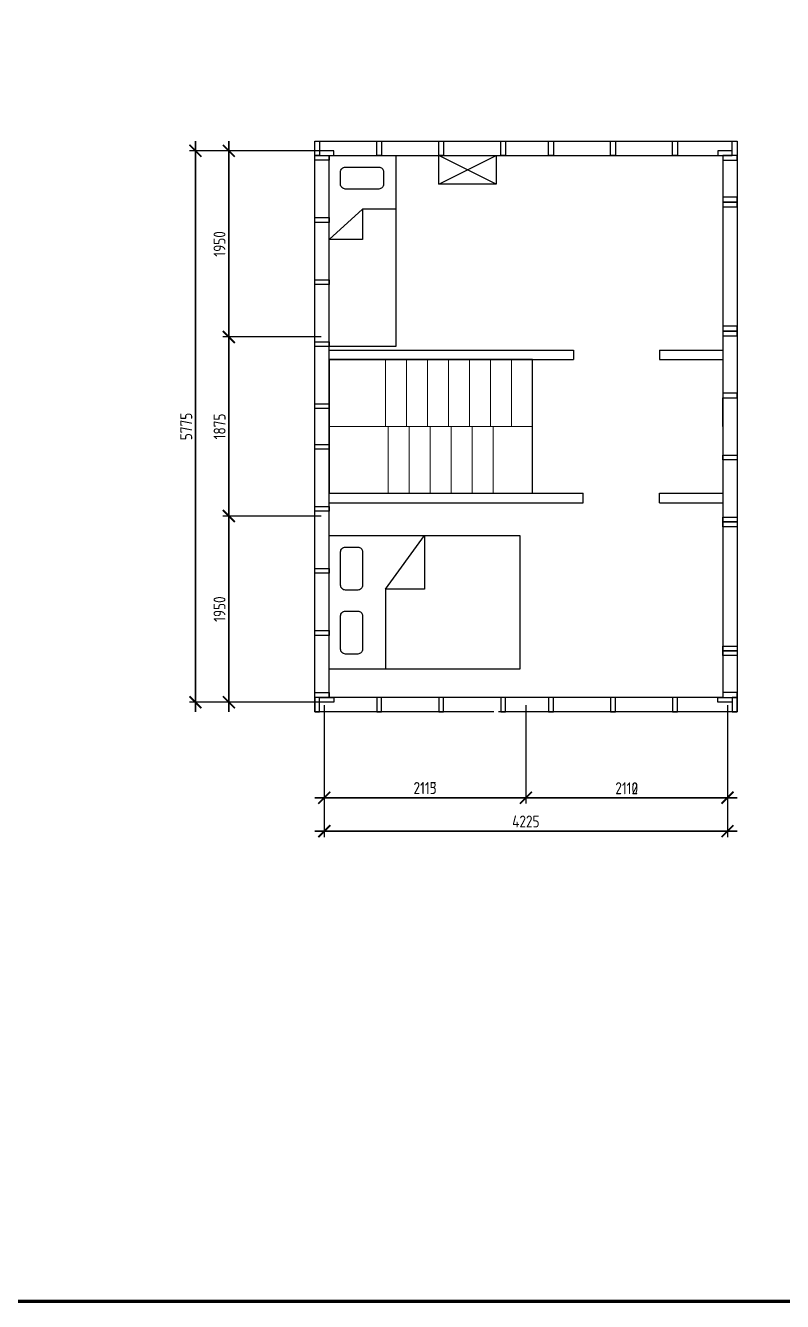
# Model space of a CAD drawing. Header units: millimetres. Extents: x 743280 to 1140305, y -337608 to -106611.
# Drawn here: x 961978 to 969910, y -291885 to -278522 of the extents above; entities that cross this region are included whole.
import ezdxf

# ---------------------------------------------------------------- set-up
doc = ezdxf.new("R2010")
doc.units = ezdxf.units.MM
doc.header["$PDMODE"] = 35
doc.layers.get('Defpoints').update_dxf_attribs({"color": 9})
doc.layers.add('SANTEH', color=7, linetype='Continuous')
for name, color, linetype, lineweight in [('ОСНОВНЫЕ', 7, 'Continuous', 30), ('РАЗМЕРЫ', 42, 'Continuous', 13), ('Сварка', 102, 'Continuous', 13), ('ТОНКИЕ', 250, 'Continuous', 13)]:
    doc.layers.add(name, color=color, linetype=linetype, lineweight=lineweight)
doc.styles.add('GOST 2.304', font='CS_Gost2304.shx')
doc.dimstyles.new('СПДС', dxfattribs={"dimtxt": 2.5, "dimasz": 2.5, "dimexe": 1.25, "dimexo": 0.625, "dimtad": 1, "dimdec": 0, "dimtxsty": 'GOST 2.304', "dimblk": 'ARCHTICK', "dimblk1": 'ARCHTICK', "dimblk2": 'ARCHTICK', "dimcen": 2.5, "dimdle": 2, "dimadec": 0, "dimazin": 2, "dimtfac": 0.75, "dimtdec": 4, "dimtmove": 1, "dimatfit": 3, "dimfxl": 1, "dimtolj": 1, "dimarcsym": 1})

# ---------------------------------------------------------------- blocks, each defined once
blk = doc.blocks.new('1сп')
at = {"layer": 'SANTEH', "ltscale": 100}
for p, q in [((958456, -240911), (958456, -241261)), ((958456, -241261), (958776, -241611)), ((958456, -241261), (958776, -241261)), ((958776, -241261), (958776, -241611))]:
    blk.add_line(p, q, dxfattribs=at)
blk.add_lwpolyline([(959304, -240911), (959896, -240911), (959896, -241611), (957896, -241611), (957896, -240911), (959304, -240911)], dxfattribs=at)
blk.add_lwpolyline([(958066, -241041), (958196, -241041, -0.414214), (958246, -241091), (958246, -241441, -0.414214), (958196, -241491), (958066, -241491, -0.414214), (958016, -241441), (958016, -241091, -0.414214)], format="xyb", close=True, dxfattribs=at)
blk = doc.blocks.new('2сп')
at = {"layer": 'SANTEH', "ltscale": 100}
for p, q in [((958486, -244659), (958896, -244099)), ((958896, -244099), (958896, -244659)), ((958486, -244659), (958486, -245499)), ((958896, -244659), (958486, -244659))]:
    blk.add_line(p, q, dxfattribs=at)
blk.add_lwpolyline([(957896, -244099), (959896, -244099), (959896, -245499), (957896, -245499)], close=True, dxfattribs=at)
for points in [[(958066, -244219), (958196, -244219, -0.414214), (958246, -244269), (958246, -244619, -0.414214), (958196, -244669), (958066, -244669, -0.414214), (958016, -244619), (958016, -244269, -0.414214)], [(958066, -244889), (958196, -244889, -0.414214), (958246, -244939), (958246, -245289, -0.414214), (958196, -245339), (958066, -245339, -0.414214), (958016, -245289), (958016, -244939, -0.414214)]]:
    blk.add_lwpolyline(points, format="xyb", close=True, dxfattribs=at)
blk = doc.blocks.new('комод')
for p, q in [((959046, -240549), (959646, -240249)), ((959646, -240549), (959046, -240249))]:
    blk.add_line(p, q)
blk.add_lwpolyline([(959046, -240249), (959646, -240249), (959646, -240549), (959046, -240549)], close=True)
blk = doc.blocks.new('_ArchTick')
at = {"color": 0, "linetype": 'ByBlock', "const_width": 0.15}
blk.add_lwpolyline([(-0.5, -0.5), (0.5, 0.5)], dxfattribs=at)
blk = doc.blocks.new('*D328')
at = {"layer": 'Defpoints', "color": 0, "transparency": 16777216}
for p in [(965109, -279834), (963759, -285609), (965109, -285609)]:
    blk.add_point(p, dxfattribs=at)
at = {"layer": 'РАЗМЕРЫ', "color": 0, "lineweight": -2, "transparency": 16777216}
for p, q in [((963759, -279734), (963759, -285709)), ((965077, -279834), (963696, -279834)), ((965077, -285609), (963696, -285609))]:
    blk.add_line(p, q, dxfattribs=at)
at = {"layer": 'РАЗМЕРЫ', "color": 0, "lineweight": -2, "transparency": 16777216, "xscale": 125, "yscale": 125, "zscale": 125}
for p, rotation in [((963759, -279834), 90), ((963759, -285609), 270)]:
    blk.add_blockref('_ArchTick', p, dxfattribs=dict(at, rotation=rotation))
at = {"layer": 'РАЗМЕРЫ', "color": 0, "transparency": 16777216, "insert": (963662, -282721), "char_height": 125, "attachment_point": 5, "rotation": 90, "style": 'GOST 2.304'}
blk.add_mtext('\\A1;5775', dxfattribs=at)
blk = doc.blocks.new('*D329')
at = {"layer": 'Defpoints', "color": 0, "transparency": 16777216}
for p in [(965109, -283659), (964109, -285609), (965109, -285609)]:
    blk.add_point(p, dxfattribs=at)
at = {"layer": 'РАЗМЕРЫ', "color": 0, "lineweight": -2, "transparency": 16777216}
for p, q in [((964109, -283559), (964109, -285709)), ((965077, -283659), (964046, -283659)), ((965077, -285609), (964046, -285609))]:
    blk.add_line(p, q, dxfattribs=at)
at = {"layer": 'РАЗМЕРЫ', "color": 0, "lineweight": -2, "transparency": 16777216, "xscale": 125, "yscale": 125, "zscale": 125}
for p, rotation in [((964109, -283659), 90), ((964109, -285609), 270)]:
    blk.add_blockref('_ArchTick', p, dxfattribs=dict(at, rotation=rotation))
at = {"layer": 'РАЗМЕРЫ', "color": 0, "transparency": 16777216, "insert": (964011, -284634), "char_height": 125, "attachment_point": 5, "rotation": 90, "style": 'GOST 2.304'}
blk.add_mtext('\\A1;1950', dxfattribs=at)
blk = doc.blocks.new('*D330')
at = {"layer": 'Defpoints', "color": 0, "transparency": 16777216}
for p in [(965109, -281784), (964109, -283659), (965109, -283659)]:
    blk.add_point(p, dxfattribs=at)
at = {"layer": 'РАЗМЕРЫ', "color": 0, "lineweight": -2, "transparency": 16777216}
for p, q in [((964109, -281684), (964109, -283759)), ((965077, -281784), (964046, -281784)), ((965077, -283659), (964046, -283659))]:
    blk.add_line(p, q, dxfattribs=at)
at = {"layer": 'РАЗМЕРЫ', "color": 0, "lineweight": -2, "transparency": 16777216, "xscale": 125, "yscale": 125, "zscale": 125}
for p, rotation in [((964109, -281784), 90), ((964109, -283659), 270)]:
    blk.add_blockref('_ArchTick', p, dxfattribs=dict(at, rotation=rotation))
at = {"layer": 'РАЗМЕРЫ', "color": 0, "transparency": 16777216, "insert": (964012, -282721), "char_height": 125, "attachment_point": 5, "rotation": 90, "style": 'GOST 2.304'}
blk.add_mtext('\\A1;1875', dxfattribs=at)
blk = doc.blocks.new('*D331')
at = {"layer": 'Defpoints', "color": 0, "transparency": 16777216}
for p in [(965109, -279834), (964109, -281784), (965109, -281784)]:
    blk.add_point(p, dxfattribs=at)
at = {"layer": 'РАЗМЕРЫ', "color": 0, "lineweight": -2, "transparency": 16777216}
for p, q in [((964109, -279734), (964109, -281884)), ((965077, -279834), (964046, -279834)), ((965077, -281784), (964046, -281784))]:
    blk.add_line(p, q, dxfattribs=at)
at = {"layer": 'РАЗМЕРЫ', "color": 0, "lineweight": -2, "transparency": 16777216, "xscale": 125, "yscale": 125, "zscale": 125}
for p, rotation in [((964109, -279834), 90), ((964109, -281784), 270)]:
    blk.add_blockref('_ArchTick', p, dxfattribs=dict(at, rotation=rotation))
at = {"layer": 'РАЗМЕРЫ', "color": 0, "transparency": 16777216, "insert": (964011, -280809), "char_height": 125, "attachment_point": 5, "rotation": 90, "style": 'GOST 2.304'}
blk.add_mtext('\\A1;1950', dxfattribs=at)
blk = doc.blocks.new('*D332')
at = {"layer": 'Defpoints', "color": 0, "transparency": 16777216}
for p in [(965109, -285609), (969334, -285609), (965109, -286959)]:
    blk.add_point(p, dxfattribs=at)
at = {"layer": 'РАЗМЕРЫ', "color": 0, "lineweight": -2, "transparency": 16777216}
for p, q in [((965109, -285640), (965109, -287021)), ((969334, -285640), (969334, -287021)), ((969434, -286959), (965009, -286959))]:
    blk.add_line(p, q, dxfattribs=at)
at = {"layer": 'РАЗМЕРЫ', "color": 0, "lineweight": -2, "transparency": 16777216, "xscale": 125, "yscale": 125, "zscale": 125, "rotation": 180}
blk.add_blockref('_ArchTick', (965109, -286959), dxfattribs=at)
at = {"layer": 'РАЗМЕРЫ', "color": 0, "lineweight": -2, "transparency": 16777216, "xscale": 125, "yscale": 125, "zscale": 125}
blk.add_blockref('_ArchTick', (969334, -286959), dxfattribs=at)
at = {"layer": 'РАЗМЕРЫ', "color": 0, "transparency": 16777216, "insert": (967221, -286858), "char_height": 125, "attachment_point": 5, "style": 'GOST 2.304'}
blk.add_mtext('\\A1;4225', dxfattribs=at)
blk = doc.blocks.new('*D333')
at = {"layer": 'Defpoints', "color": 0, "transparency": 16777216}
for p in [(965109, -285609), (967222, -285609), (965109, -286609)]:
    blk.add_point(p, dxfattribs=at)
at = {"layer": 'РАЗМЕРЫ', "color": 0, "lineweight": -2, "transparency": 16777216}
for p, q in [((965109, -285640), (965109, -286671)), ((967222, -285640), (967222, -286671)), ((967322, -286609), (965009, -286609))]:
    blk.add_line(p, q, dxfattribs=at)
at = {"layer": 'РАЗМЕРЫ', "color": 0, "lineweight": -2, "transparency": 16777216, "xscale": 125, "yscale": 125, "zscale": 125, "rotation": 180}
blk.add_blockref('_ArchTick', (965109, -286609), dxfattribs=at)
at = {"layer": 'РАЗМЕРЫ', "color": 0, "lineweight": -2, "transparency": 16777216, "xscale": 125, "yscale": 125, "zscale": 125}
blk.add_blockref('_ArchTick', (967222, -286609), dxfattribs=at)
at = {"layer": 'РАЗМЕРЫ', "color": 0, "transparency": 16777216, "insert": (966165, -286508), "char_height": 125, "attachment_point": 5, "style": 'GOST 2.304'}
blk.add_mtext('\\A1;2115', dxfattribs=at)
blk = doc.blocks.new('*D334')
at = {"layer": 'Defpoints', "color": 0, "transparency": 16777216}
for p in [(967222, -285609), (969334, -285609), (967222, -286609)]:
    blk.add_point(p, dxfattribs=at)
at = {"layer": 'РАЗМЕРЫ', "color": 0, "lineweight": -2, "transparency": 16777216}
for p, q in [((967222, -285640), (967222, -286671)), ((969334, -285640), (969334, -286671)), ((969434, -286609), (967122, -286609))]:
    blk.add_line(p, q, dxfattribs=at)
at = {"layer": 'РАЗМЕРЫ', "color": 0, "lineweight": -2, "transparency": 16777216, "xscale": 125, "yscale": 125, "zscale": 125, "rotation": 180}
blk.add_blockref('_ArchTick', (967222, -286609), dxfattribs=at)
at = {"layer": 'РАЗМЕРЫ', "color": 0, "lineweight": -2, "transparency": 16777216, "xscale": 125, "yscale": 125, "zscale": 125}
blk.add_blockref('_ArchTick', (969334, -286609), dxfattribs=at)
at = {"layer": 'РАЗМЕРЫ', "color": 0, "transparency": 16777216, "insert": (968278, -286510), "char_height": 125, "attachment_point": 5, "style": 'GOST 2.304'}
blk.add_mtext('\\A1;2110', dxfattribs=at)
blk = doc.blocks.new('*D335')
at = {"layer": 'Defpoints', "color": 0, "transparency": 16777216}
for p in [(963759, -279834), (965109, -279834), (965109, -285609)]:
    blk.add_point(p, dxfattribs=at)
at = {"layer": 'РАЗМЕРЫ', "color": 0, "lineweight": -2, "transparency": 16777216}
for p, q in [((963759, -285709), (963759, -279734)), ((965077, -279834), (963696, -279834)), ((965077, -285609), (963696, -285609))]:
    blk.add_line(p, q, dxfattribs=at)
at = {"layer": 'РАЗМЕРЫ', "color": 0, "lineweight": -2, "transparency": 16777216, "xscale": 125, "yscale": 125, "zscale": 125}
for p, rotation in [((963759, -279834), 90), ((963759, -285609), 270)]:
    blk.add_blockref('_ArchTick', p, dxfattribs=dict(at, rotation=rotation))
at = {"layer": 'РАЗМЕРЫ', "color": 0, "transparency": 16777216, "insert": (963662, -282721), "char_height": 125, "attachment_point": 5, "rotation": 90, "style": 'GOST 2.304'}
blk.add_mtext('\\A1;5775', dxfattribs=at)
blk = doc.blocks.new('*D336')
at = {"layer": 'Defpoints', "color": 0, "transparency": 16777216}
for p in [(964109, -283659), (965109, -283659), (965109, -285609)]:
    blk.add_point(p, dxfattribs=at)
at = {"layer": 'РАЗМЕРЫ', "color": 0, "lineweight": -2, "transparency": 16777216}
for p, q in [((964109, -285709), (964109, -283559)), ((965077, -283659), (964046, -283659)), ((965077, -285609), (964046, -285609))]:
    blk.add_line(p, q, dxfattribs=at)
at = {"layer": 'РАЗМЕРЫ', "color": 0, "lineweight": -2, "transparency": 16777216, "xscale": 125, "yscale": 125, "zscale": 125}
for p, rotation in [((964109, -283659), 90), ((964109, -285609), 270)]:
    blk.add_blockref('_ArchTick', p, dxfattribs=dict(at, rotation=rotation))
at = {"layer": 'РАЗМЕРЫ', "color": 0, "transparency": 16777216, "insert": (964011, -284634), "char_height": 125, "attachment_point": 5, "rotation": 90, "style": 'GOST 2.304'}
blk.add_mtext('\\A1;1950', dxfattribs=at)
blk = doc.blocks.new('*D337')
at = {"layer": 'Defpoints', "color": 0, "transparency": 16777216}
for p in [(964109, -281784), (965109, -281784), (965109, -283659)]:
    blk.add_point(p, dxfattribs=at)
at = {"layer": 'РАЗМЕРЫ', "color": 0, "lineweight": -2, "transparency": 16777216}
for p, q in [((964109, -283759), (964109, -281684)), ((965077, -281784), (964046, -281784)), ((965077, -283659), (964046, -283659))]:
    blk.add_line(p, q, dxfattribs=at)
at = {"layer": 'РАЗМЕРЫ', "color": 0, "lineweight": -2, "transparency": 16777216, "xscale": 125, "yscale": 125, "zscale": 125}
for p, rotation in [((964109, -281784), 90), ((964109, -283659), 270)]:
    blk.add_blockref('_ArchTick', p, dxfattribs=dict(at, rotation=rotation))
at = {"layer": 'РАЗМЕРЫ', "color": 0, "transparency": 16777216, "insert": (964012, -282721), "char_height": 125, "attachment_point": 5, "rotation": 90, "style": 'GOST 2.304'}
blk.add_mtext('\\A1;1875', dxfattribs=at)
blk = doc.blocks.new('*D338')
at = {"layer": 'Defpoints', "color": 0, "transparency": 16777216}
for p in [(964109, -279834), (965109, -279834), (965109, -281784)]:
    blk.add_point(p, dxfattribs=at)
at = {"layer": 'РАЗМЕРЫ', "color": 0, "lineweight": -2, "transparency": 16777216}
for p, q in [((964109, -281884), (964109, -279734)), ((965077, -279834), (964046, -279834)), ((965077, -281784), (964046, -281784))]:
    blk.add_line(p, q, dxfattribs=at)
at = {"layer": 'РАЗМЕРЫ', "color": 0, "lineweight": -2, "transparency": 16777216, "xscale": 125, "yscale": 125, "zscale": 125}
for p, rotation in [((964109, -279834), 90), ((964109, -281784), 270)]:
    blk.add_blockref('_ArchTick', p, dxfattribs=dict(at, rotation=rotation))
at = {"layer": 'РАЗМЕРЫ', "color": 0, "transparency": 16777216, "insert": (964011, -280809), "char_height": 125, "attachment_point": 5, "rotation": 90, "style": 'GOST 2.304'}
blk.add_mtext('\\A1;1950', dxfattribs=at)
blk = doc.blocks.new('*D339')
at = {"layer": 'Defpoints', "color": 0, "transparency": 16777216}
for p in [(965109, -285609), (969334, -285609), (969334, -286959)]:
    blk.add_point(p, dxfattribs=at)
at = {"layer": 'РАЗМЕРЫ', "color": 0, "lineweight": -2, "transparency": 16777216}
for p, q in [((965109, -285640), (965109, -287021)), ((969334, -285640), (969334, -287021)), ((965009, -286959), (969434, -286959))]:
    blk.add_line(p, q, dxfattribs=at)
at = {"layer": 'РАЗМЕРЫ', "color": 0, "lineweight": -2, "transparency": 16777216, "xscale": 125, "yscale": 125, "zscale": 125, "rotation": 180}
blk.add_blockref('_ArchTick', (965109, -286959), dxfattribs=at)
at = {"layer": 'РАЗМЕРЫ', "color": 0, "lineweight": -2, "transparency": 16777216, "xscale": 125, "yscale": 125, "zscale": 125}
blk.add_blockref('_ArchTick', (969334, -286959), dxfattribs=at)
at = {"layer": 'РАЗМЕРЫ', "color": 0, "transparency": 16777216, "insert": (967221, -286858), "char_height": 125, "attachment_point": 5, "style": 'GOST 2.304'}
blk.add_mtext('\\A1;4225', dxfattribs=at)
blk = doc.blocks.new('*D340')
at = {"layer": 'Defpoints', "color": 0, "transparency": 16777216}
for p in [(965109, -285609), (967222, -285609), (967222, -286609)]:
    blk.add_point(p, dxfattribs=at)
at = {"layer": 'РАЗМЕРЫ', "color": 0, "lineweight": -2, "transparency": 16777216}
for p, q in [((965109, -285640), (965109, -286671)), ((967222, -285640), (967222, -286671)), ((965009, -286609), (967322, -286609))]:
    blk.add_line(p, q, dxfattribs=at)
at = {"layer": 'РАЗМЕРЫ', "color": 0, "lineweight": -2, "transparency": 16777216, "xscale": 125, "yscale": 125, "zscale": 125, "rotation": 180}
blk.add_blockref('_ArchTick', (965109, -286609), dxfattribs=at)
at = {"layer": 'РАЗМЕРЫ', "color": 0, "lineweight": -2, "transparency": 16777216, "xscale": 125, "yscale": 125, "zscale": 125}
blk.add_blockref('_ArchTick', (967222, -286609), dxfattribs=at)
at = {"layer": 'РАЗМЕРЫ', "color": 0, "transparency": 16777216, "insert": (966165, -286508), "char_height": 125, "attachment_point": 5, "style": 'GOST 2.304'}
blk.add_mtext('\\A1;2113', dxfattribs=at)
blk = doc.blocks.new('*D341')
at = {"layer": 'Defpoints', "color": 0, "transparency": 16777216}
for p in [(967222, -285609), (969334, -285609), (969334, -286609)]:
    blk.add_point(p, dxfattribs=at)
at = {"layer": 'РАЗМЕРЫ', "color": 0, "lineweight": -2, "transparency": 16777216}
for p, q in [((967222, -285640), (967222, -286671)), ((969334, -285640), (969334, -286671)), ((967122, -286609), (969434, -286609))]:
    blk.add_line(p, q, dxfattribs=at)
at = {"layer": 'РАЗМЕРЫ', "color": 0, "lineweight": -2, "transparency": 16777216, "xscale": 125, "yscale": 125, "zscale": 125, "rotation": 180}
blk.add_blockref('_ArchTick', (967222, -286609), dxfattribs=at)
at = {"layer": 'РАЗМЕРЫ', "color": 0, "lineweight": -2, "transparency": 16777216, "xscale": 125, "yscale": 125, "zscale": 125}
blk.add_blockref('_ArchTick', (969334, -286609), dxfattribs=at)
at = {"layer": 'РАЗМЕРЫ', "color": 0, "transparency": 16777216, "insert": (968278, -286510), "char_height": 125, "attachment_point": 5, "style": 'GOST 2.304'}
blk.add_mtext('\\A1;2112', dxfattribs=at)

msp = doc.modelspace()

# ---------------------------------------------------------------- linework, layer by layer
at = {"layer": 'ОСНОВНЫЕ', "ltscale": 100}
for p, q in [((965159.2, -281921.3), (967721.7, -281921.3)), ((967721.7, -281921.3), (967721.7, -282021.3)), ((968621.7, -281921.3), (968621.7, -282021.3)), ((968621.7, -281921.3), (969284.2, -281921.3)), ((965159.2, -282021.3), (967721.7, -282021.3)), ((968621.7, -282021.3), (969284.2, -282021.3)), ((965159.2, -282433.8), (965159.2, -283008.8)), ((969284.2, -282721.3), (969284.2, -282421.3)), ((965159.2, -283421.3), (967821.7, -283421.3)), ((967821.7, -283521.3), (967821.7, -283421.3)), ((968621.7, -283521.3), (968621.7, -283421.3)), ((968621.7, -283421.3), (969284.2, -283421.3)), ((965159.2, -283521.3), (967821.7, -283521.3)), ((968621.7, -283521.3), (969284.2, -283521.3))]:
    msp.add_line(p, q, dxfattribs=at)
for points in [[(966884.2, -285708.8), (965009.2, -285708.8), (965009.2, -279733.8), (967509.2, -279733.8)], [(967509.2, -279733.8), (969434.2, -279733.8), (969434.2, -282270.7)], [(966884.2, -285558.8), (965159.2, -285558.8), (965159.2, -279883.8), (967509.2, -279883.8)], [(969284.2, -279883.8), (969284.2, -285558.8), (966884.2, -285558.8)], [(967509.2, -279883.8), (969284.2, -279883.8), (969284.2, -282270.7)], [(969434.2, -282270.7), (969434.2, -285708.8), (966934.2, -285708.8)]]:
    msp.add_lwpolyline(points, dxfattribs=at)
at = {"layer": 'ОСНОВНЫЕ'}
for points in [[(965009.2, -279733.8), (965059.2, -279733.8), (965059.2, -279883.8), (965009.2, -279883.8)], [(965659.2, -279733.8), (965709.2, -279733.8), (965709.2, -279883.8), (965659.2, -279883.8)], [(966309.2, -279733.8), (966359.2, -279733.8), (966359.2, -279883.8), (966309.2, -279883.8)], [(966959.2, -279733.8), (967009.2, -279733.8), (967009.2, -279883.8), (966959.2, -279883.8)], [(967459.2, -279733.8), (967509.2, -279733.8), (967509.2, -279883.8), (967459.2, -279883.8)], [(968109.2, -279733.8), (968159.2, -279733.8), (968159.2, -279883.8), (968109.2, -279883.8)], [(968759.2, -279733.8), (968809.2, -279733.8), (968809.2, -279883.8), (968759.2, -279883.8)], [(969384.2, -279733.8), (969434.2, -279733.8), (969434.2, -279883.8), (969384.2, -279883.8)], [(965009.2, -279933.8), (965009.2, -279883.8), (965159.2, -279883.8), (965159.2, -279933.8)], [(965209.2, -279883.8), (965209.2, -279833.8), (965059.2, -279833.8), (965059.2, -279883.8)], [(969384.2, -279883.8), (969384.2, -279833.8), (969234.2, -279833.8), (969234.2, -279883.8)], [(969434.2, -279933.8), (969434.2, -279883.8), (969284.2, -279883.8), (969284.2, -279933.8)], [(969434.2, -280371.3), (969434.2, -280321.3), (969284.2, -280321.3), (969284.2, -280371.3)], [(969434.2, -280421.3), (969434.2, -280371.3), (969284.2, -280371.3), (969284.2, -280421.3)], [(965009.2, -280583.8), (965009.2, -280533.8), (965159.2, -280533.8), (965159.2, -280583.8)], [(965009.2, -281233.8), (965009.2, -281183.8), (965159.2, -281183.8), (965159.2, -281233.8)], [(969434.2, -281721.3), (969434.2, -281671.3), (969284.2, -281671.3), (969284.2, -281721.3)], [(969434.2, -281771.3), (969434.2, -281721.3), (969284.2, -281721.3), (969284.2, -281771.3)], [(965009.2, -281883.8), (965009.2, -281833.8), (965159.2, -281833.8), (965159.2, -281883.8)], [(965009.2, -282533.8), (965009.2, -282483.8), (965159.2, -282483.8), (965159.2, -282533.8)], [(969434.2, -282421.3), (969434.2, -282371.3), (969284.2, -282371.3), (969284.2, -282421.3)], [(965009.2, -282958.8), (965009.2, -282908.8), (965159.2, -282908.8), (965159.2, -282958.8)], [(969434.2, -283021.3), (969434.2, -283071.3), (969284.2, -283071.3), (969284.2, -283021.3)], [(965009.2, -283608.8), (965009.2, -283558.8), (965159.2, -283558.8), (965159.2, -283608.8)], [(969434.2, -283671.3), (969434.2, -283721.3), (969284.2, -283721.3), (969284.2, -283671.3)], [(969434.2, -283721.3), (969434.2, -283771.3), (969284.2, -283771.3), (969284.2, -283721.3)], [(965009.2, -284258.8), (965009.2, -284208.8), (965159.2, -284208.8), (965159.2, -284258.8)], [(965009.2, -284908.8), (965009.2, -284858.8), (965159.2, -284858.8), (965159.2, -284908.8)], [(969434.2, -285021.3), (969434.2, -285071.3), (969284.2, -285071.3), (969284.2, -285021.3)], [(969434.2, -285071.3), (969434.2, -285121.3), (969284.2, -285121.3), (969284.2, -285071.3)], [(965009.2, -285558.8), (965009.2, -285508.8), (965159.2, -285508.8), (965159.2, -285558.8)], [(965009.2, -285708.8), (965059.2, -285708.8), (965059.2, -285558.8), (965009.2, -285558.8)], [(965209.2, -285558.8), (965209.2, -285608.8), (965059.2, -285608.8), (965059.2, -285558.8)], [(965659.2, -285708.8), (965709.2, -285708.8), (965709.2, -285558.8), (965659.2, -285558.8)], [(966309.2, -285708.8), (966359.2, -285708.8), (966359.2, -285558.8), (966309.2, -285558.8)], [(966959.2, -285708.8), (967009.2, -285708.8), (967009.2, -285558.8), (966959.2, -285558.8)], [(967459.2, -285708.8), (967509.2, -285708.8), (967509.2, -285558.8), (967459.2, -285558.8)], [(968109.2, -285708.8), (968159.2, -285708.8), (968159.2, -285558.8), (968109.2, -285558.8)], [(968759.2, -285708.8), (968809.2, -285708.8), (968809.2, -285558.8), (968759.2, -285558.8)], [(969384.2, -285558.8), (969384.2, -285608.8), (969234.2, -285608.8), (969234.2, -285558.8)], [(969434.2, -285558.8), (969434.2, -285508.8), (969284.2, -285508.8), (969284.2, -285558.8)], [(969384.2, -285708.8), (969434.2, -285708.8), (969434.2, -285558.8), (969384.2, -285558.8)]]:
    msp.add_lwpolyline(points, close=True, dxfattribs=at)
at = {"layer": 'ОСНОВНЫЕ', "ltscale": 100}
msp.add_lwpolyline([(967289.2, -282021.3), (965159.2, -282021.3), (965159.2, -283421.3), (967289.2, -283421.3)], close=True, dxfattribs=at)
at = {"layer": 'Сварка', "lineweight": 100, "ltscale": 100}
msp.add_lwpolyline([(950830, -265455.1), (1014607.6, -265455.1), (1014607.6, -291885.1), (950830, -291885.1)], close=True, dxfattribs=at)
at = {"layer": 'ТОНКИЕ', "ltscale": 100}
for p, q in [((965749.2, -282721.3), (965749.2, -282021.3)), ((965969.2, -282721.3), (965969.2, -282021.3)), ((966189.2, -282721.3), (966189.2, -282021.3)), ((966409.2, -282721.3), (966409.2, -282021.3)), ((966629.2, -282721.3), (966629.2, -282021.3)), ((966849.2, -282721.3), (966849.2, -282021.3)), ((967069.2, -282721.3), (967069.2, -282021.3)), ((967289.2, -282721.3), (965159.2, -282721.3)), ((965779.2, -283421.3), (965779.2, -282721.3)), ((965999.2, -283421.3), (965999.2, -282721.3)), ((966219.2, -283421.3), (966219.2, -282721.3)), ((966439.2, -283421.3), (966439.2, -282721.3)), ((966659.2, -283421.3), (966659.2, -282721.3)), ((966879.2, -283421.3), (966879.2, -282721.3))]:
    msp.add_line(p, q, dxfattribs=at)

# ---------------------------------------------------------------- block references
msp.add_blockref('комод', (7263.6, -39635.1))
at = {"layer": 'ОСНОВНЫЕ', "rotation": 270}
msp.add_blockref('1сп', (1206770.4, 678011.8), dxfattribs=at)
at = {"layer": 'ОСНОВНЫЕ'}
msp.add_blockref('2сп', (7263.6, -39765.3), dxfattribs=at)

# ---------------------------------------------------------------- dimensions: what is measured, and where the dimension line sits
at = {"layer": 'РАЗМЕРЫ'}
for base, p1, p2, override, picture, middle in [((963758.7, -285608.8), (965108.7, -279833.8), (965108.7, -285608.8), {"dimscale": 50, "dimlfac": 1, "dimtxsty": 'GOST 2.304', "dimblk1": 'ArchTick', "dimblk2": 'ArchTick', "dimsah": 1, "dimtolj": 1}, '*D328', (963662.4, -282721.3)), ((963758.7, -279833.8), (965108.7, -285608.8), (965108.7, -279833.8), {"dimscale": 50}, '*D335', (963662.4, -282721.3)), ((964108.7, -281783.8), (965108.7, -279833.8), (965108.7, -281783.8), {"dimscale": 50, "dimlfac": 1, "dimtxsty": 'GOST 2.304', "dimblk1": 'ArchTick', "dimblk2": 'ArchTick', "dimsah": 1, "dimtolj": 1}, '*D331', (964011.3, -280808.8)), ((964108.7, -279833.8), (965108.7, -281783.8), (965108.7, -279833.8), {"dimscale": 50}, '*D338', (964011.3, -280808.8)), ((964108.7, -283658.8), (965108.7, -281783.8), (965108.7, -283658.8), {"dimscale": 50, "dimlfac": 1, "dimtxsty": 'GOST 2.304', "dimblk1": 'ArchTick', "dimblk2": 'ArchTick', "dimsah": 1, "dimtolj": 1}, '*D330', (964012.4, -282721.3)), ((964108.7, -281783.8), (965108.7, -283658.8), (965108.7, -281783.8), {"dimscale": 50}, '*D337', (964012.4, -282721.3)), ((964108.7, -285608.8), (965108.7, -283658.8), (965108.7, -285608.8), {"dimscale": 50, "dimlfac": 1, "dimtxsty": 'GOST 2.304', "dimblk1": 'ArchTick', "dimblk2": 'ArchTick', "dimsah": 1, "dimtolj": 1}, '*D329', (964011.3, -284633.8)), ((964108.7, -283658.8), (965108.7, -285608.8), (965108.7, -283658.8), {"dimscale": 50}, '*D336', (964011.3, -284633.8))]:
    dim = msp.add_linear_dim(base=base, p1=p1, p2=p2, angle=270, dimstyle='СПДС', override=override, dxfattribs=at)
    dim.commit()
    dim.dimension.update_dxf_attribs({"geometry": picture, "text_midpoint": middle})
for base, p1, p2, override, picture, middle in [((965108.7, -286958.8), (969333.7, -285608.8), (965108.7, -285608.8), {"dimscale": 50, "dimlfac": 1, "dimtxsty": 'GOST 2.304', "dimblk1": 'ArchTick', "dimblk2": 'ArchTick', "dimsah": 1, "dimtolj": 1}, '*D332', (967221.2, -286857.7)), ((965108.7, -286608.8), (967221.7, -285608.8), (965108.7, -285608.8), {"dimscale": 50, "dimlfac": 1, "dimrnd": 5, "dimtxsty": 'GOST 2.304', "dimblk1": 'ArchTick', "dimblk2": 'ArchTick', "dimsah": 1, "dimtolj": 1}, '*D333', (966165.2, -286507.7)), ((969333.7, -286958.8), (965108.7, -285608.8), (969333.7, -285608.8), {"dimscale": 50}, '*D339', (967221.2, -286857.7)), ((967221.7, -286608.8), (965108.7, -285608.8), (967221.7, -285608.8), {"dimscale": 50}, '*D340', (966165.2, -286507.7)), ((967221.7, -286608.8), (969333.7, -285608.8), (967221.7, -285608.8), {"dimscale": 50, "dimlfac": 1, "dimrnd": 5, "dimtxsty": 'GOST 2.304', "dimblk1": 'ArchTick', "dimblk2": 'ArchTick', "dimsah": 1, "dimtolj": 1}, '*D334', (968277.7, -286510.3)), ((969333.7, -286608.8), (967221.7, -285608.8), (969333.7, -285608.8), {"dimscale": 50}, '*D341', (968277.7, -286510.3))]:
    dim = msp.add_linear_dim(base=base, p1=p1, p2=p2, dimstyle='СПДС', override=override, dxfattribs=at)
    dim.commit()
    dim.dimension.update_dxf_attribs({"geometry": picture, "text_midpoint": middle})

doc.saveas('drawing.dxf')
